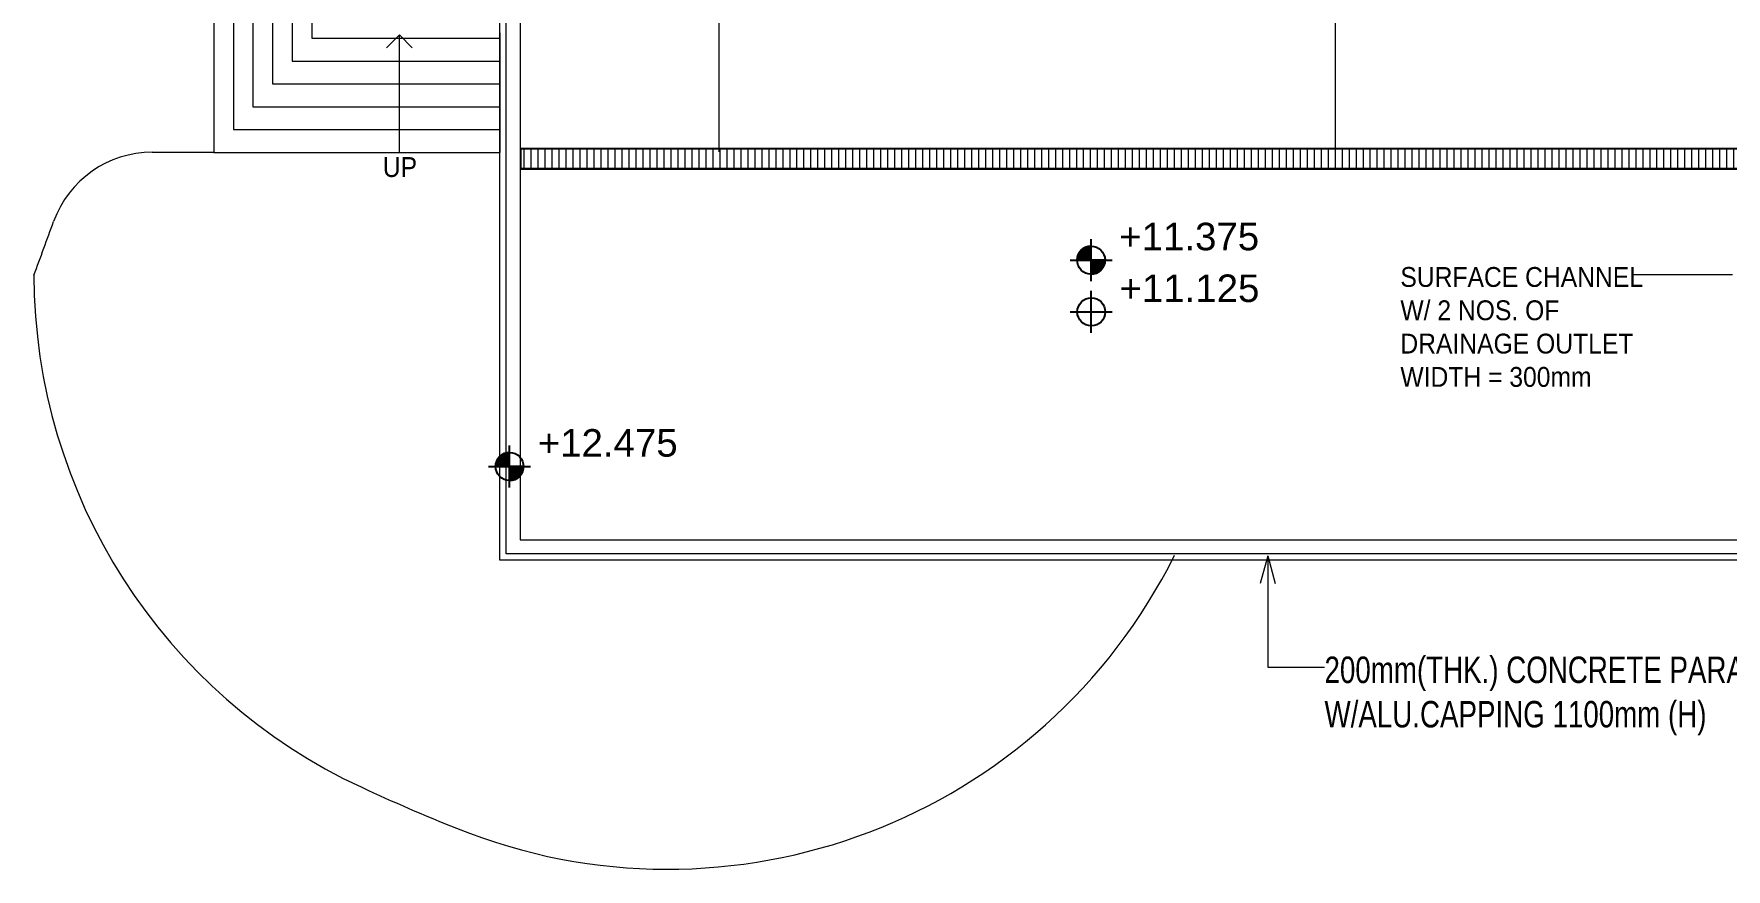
# Model space of a CAD drawing. Header units: millimetres. Extents: x 12827 to 178996, y -27589 to 73652.
# Drawn here: x 30885 to 55089, y -6650 to 5293 of the extents above; entities that cross this region are included whole.
import ezdxf

# ---------------------------------------------------------------- set-up
doc = ezdxf.new("R2010")
doc.units = ezdxf.units.MM
doc.linetypes.add('Grid Line__1_200_', pattern=[10.5, 6, -1.5, 1.5, -1.5])
for name, color, linetype, lineweight in [('A-ANNO-NOTE', 131, 'Continuous', 25), ('A-DETL-MBND', 5, 'Continuous', 9), ('A-DETL-THIN', 151, 'Continuous', 9), ('A-FLOR', 192, 'Continuous', 9), ('A-GENM', 13, 'Continuous', 20), ('A-WALL', 113, 'Continuous', 20), ('G-ANNO-TEXT', 231, 'Continuous', 5), ('Q-CASE', 31, 'Continuous', 20), ('S-GRID', 1, 'Continuous', 5)]:
    doc.layers.add(name, color=color, linetype=linetype, lineweight=lineweight)
doc.styles.add('Arial_1', font='arial.ttf', dxfattribs={"height": 393.413174})
doc.styles.add('Swis721 BT_1', font='swiss.ttf', dxfattribs={"width": 0.89, "height": 283.821263})
doc.styles.add('Swis721 BT_7', font='swiss.ttf', dxfattribs={"width": 0.75, "height": 378.428351})

# ---------------------------------------------------------------- blocks, each defined once
blk = doc.blocks.new('DLN-Surface Channel-S1 - 300x150 _WD_-15753210-Copy of 1_F')
at = {"layer": 'Q-CASE', "lineweight": 9}
h = blk.add_hatch(dxfattribs=at)
h.set_pattern_fill('FP_6', color=256, style=0, pattern_type=2)
h.set_pattern_definition([(270, (0, 609.6), (100, 6e-15), [])])
h.paths.add_polyline_path([(-20870, -135), (20870, -135), (20870, 135), (-20870, 135)], flags=0)
at = {"layer": 'Q-CASE'}
for p, q in [((-20870, 150), (-20880, 150)), ((-20870, 150), (-20870, -150)), ((-20870, 140), (-20870, 150)), ((-20870, 150), (20870, 150)), ((-20870, 140), (20870, 140)), ((-20870, -135), (-20870, 135)), ((20870, 135), (-20870, 135)), ((-20880, -150), (-20870, -150)), ((-20870, -135), (20870, -135)), ((-20870, -150), (-20870, -140)), ((20870, -140), (-20870, -140)), ((-20870, -150), (20870, -150))]:
    blk.add_line(p, q, dxfattribs=at)
blk = doc.blocks.new('Generic Models 29 - Generic Models 29-18377444-Copy of 1_F')
at = {"layer": 'A-GENM'}
for p, q in [((34859, 40042), (34859, 5231)), ((34579, 15430), (34579, 4904)), ((34299, 13701), (34299, 4577)), ((34019, 12373), (34019, 4251)), ((33739, 11044), (33739, 3924)), ((33459, 9716), (33459, 3597)), ((34859, 5231), (37549, 5231)), ((37549, 5308), (37549, 5231)), ((37549, 5231), (37549, 4904)), ((34579, 4904), (37549, 4904)), ((37549, 4904), (37549, 4577)), ((34299, 4577), (37549, 4577)), ((37549, 4577), (37549, 4251)), ((34019, 4251), (37549, 4251)), ((37549, 4251), (37549, 3924)), ((33739, 3924), (37549, 3924)), ((37549, 3924), (37549, 3597)), ((33459, 3597), (37549, 3597))]:
    blk.add_line(p, q, dxfattribs=at)
blk = doc.blocks.new('DLN_Slab Level Mark - FFL-2mm_Type 2-2670450-Copy of 1_F')
at = {"layer": 'A-ANNO-NOTE', "lineweight": 5}
h = blk.add_hatch(color=256, dxfattribs=at)
edge = h.paths.add_edge_path(flags=0)
edge.add_arc((0, 0), 1, 180, 270, ccw=False)
edge.add_line((-1, 0), (0, 0))
edge.add_line((0, 0), (0, -1))
h = blk.add_hatch(color=256, dxfattribs=at)
edge = h.paths.add_edge_path(flags=0)
edge.add_arc((0, 0), 1, 0, 90, ccw=False)
edge.add_line((1, 0), (0, 0))
edge.add_line((0, 0), (0, 1))
at = {"layer": 'A-ANNO-NOTE'}
for p, q in [((0, 1.5), (0, -1.5)), ((0, 0), (-1, 0)), ((0, 1), (0, 0)), ((0, -1), (0, 0)), ((0, 0), (1, 0)), ((-1.5, 0), (1.5, 0))]:
    blk.add_line(p, q, dxfattribs=at)
blk.add_circle((0, 0), 1, dxfattribs=at)
for start, end in [(180, 270), (360, 90)]:
    blk.add_arc((0, 0), 1, start, end, dxfattribs=at)
blk = doc.blocks.new('DLN_Slab Level Mark - SSL-2mm_Type 2-2670448-Copy of 1_F')
at = {"layer": 'A-ANNO-NOTE'}
for p, q in [((0, 1.5), (0, -1.5)), ((-1.5, 0), (1.5, 0))]:
    blk.add_line(p, q, dxfattribs=at)
blk.add_circle((0, 0), 1, dxfattribs=at)

msp = doc.modelspace()

# ---------------------------------------------------------------- linework, layer by layer
at = {"layer": 'A-DETL-MBND'}
for p, q in [((36114.29297, 5277.48546), (35930.44521, 5093.6377)), ((36114.29297, 3597.48546), (36114.29297, 5277.48546)), ((36114.29297, 5277.48546), (36298.14073, 5093.6377))]:
    msp.add_line(p, q, dxfattribs=at)
at = {"layer": 'A-DETL-THIN'}
for p, q in [((37549.29297, -2232.51454), (37549.29297, 7707.48549)), ((32578.80495, 3600.11801), (33459.29297, 3600.11108)), ((66826.79297, -2232.51454), (37549.29297, -2232.51454))]:
    msp.add_line(p, q, dxfattribs=at)
for centre, radius, start, end in [((32578.79315, 2100.11801), 1500, 89.999549236, 160.126509712), ((-26669.27422, 23516.61897), 61500, 339.3654102584, 340.1265097122), ((38985.27825, 1867.54341), 8100, 180.169311087, 245.109146025), ((39950.39722, 1450.18877), 8100, 248.119822038, 333.534191549), ((47408.63143, 20021.69206), 28113.14548, 245.109146025, 248.119822038)]:
    msp.add_arc(centre, radius, start, end, dxfattribs=at)
at = {"layer": 'A-FLOR'}
for p, q in [((37839.29297, 3657.48546), (79589.29296, 3657.48546)), ((79589.29296, 3357.48546), (37839.29297, 3357.48546))]:
    msp.add_line(p, q, dxfattribs=at)
at = {"layer": 'A-WALL', "color": 50, "lineweight": 15}
for p, q in [((37839.29297, 7857.48549), (37839.29297, -1942.51454)), ((37639.29297, -2142.51454), (37639.29297, 7707.48549)), ((66826.79297, -2142.51454), (37639.29297, -2142.51454)), ((37839.29297, -1942.51454), (65776.79297, -1942.51454))]:
    msp.add_line(p, q, dxfattribs=at)
at = {"layer": 'G-ANNO-TEXT', "color": 130}
for p, q in [((54258.7919, 1845.79125), (53762.65164, 1845.79125)), ((55178.66754, 1845.79125), (54258.7919, 1845.79125)), ((48533.48828, -2168.12614), (48426.3086, -2568.12614)), ((48533.48828, -2168.12614), (48640.66796, -2568.12614)), ((48533.48828, -2168.12614), (48533.48828, -3760.90074)), ((48533.48828, -3760.90074), (49344.85234, -3760.90074))]:
    msp.add_line(p, q, dxfattribs=at)
at = {"layer": 'S-GRID', "linetype": 'Grid Line__1_200_'}
for p, q in [((40689.29296, 3607.48546), (40689.29296, 8607.48546)), ((49501.79297, 3607.48546), (49501.79297, 8607.48546))]:
    msp.add_line(p, q, dxfattribs=at)

# ---------------------------------------------------------------- block references
at = {"layer": 'A-ANNO-NOTE'}
for name, p, xscale, yscale, zscale, rotation in [('DLN_Slab Level Mark - FFL-2mm_Type 2-2670450-Copy of 1_F', (46005.62449, 2057.48546), 200.0000000000001, 200.0000000000001, 200.0000000000001, 89.99999999999962), ('DLN_Slab Level Mark - SSL-2mm_Type 2-2670448-Copy of 1_F', (46009.08998, 1317.88459), 200.0000000000002, 200.0000000000002, 200.0000000000002, 89.99999999999957), ('DLN_Slab Level Mark - FFL-2mm_Type 2-2670450-Copy of 1_F', (37689.29297, -892.96174), 200.0000000000001, 200.0000000000001, 200.0000000000001, 89.99999999999987)]:
    msp.add_blockref(name, p, dxfattribs=dict(at, xscale=xscale, yscale=yscale, zscale=zscale, rotation=rotation))
at = {"layer": 'A-GENM'}
msp.add_blockref('Generic Models 29 - Generic Models 29-18377444-Copy of 1_F', (0, 0), dxfattribs=at)
at = {"layer": 'Q-CASE'}
msp.add_blockref('DLN-Surface Channel-S1 - 300x150 _WD_-15753210-Copy of 1_F', (58719.29297, 3507.48546), dxfattribs=at)

# ---------------------------------------------------------------- texts
at = {"layer": 'A-ANNO-NOTE', "lineweight": 5, "char_height": 393.413174, "width": 2385.6, "attachment_point": 1, "line_spacing_factor": 0.938532, "style": 'Arial_1'}
for s, insert in [('+11.375', (46408.41948, 2591.54022)), ('+11.125', (46411.88497, 1851.93936)), ('+12.475', (38092.08797, -358.90698))]:
    msp.add_mtext(s, dxfattribs=dict(at, insert=insert))
at = {"layer": 'G-ANNO-TEXT', "color": 7, "attachment_point": 1, "line_spacing_factor": 1.00667}
for s, insert, char_height, width, style in [('UP', (35876.2316, 3530.23876), 283.821263, 561.6, 'Swis721 BT_1'), ('SURFACE CHANNEL\\PW/ 2 NOS. OF\\PDRAINAGE OUTLET\\PWIDTH = 300mm', (50429.65164, 1958.66013), 283.8212635, 3999.6, 'Swis721 BT_1'), ('200mm(THK.) CONCRETE PARAPET\\PW/ALU.CAPPING 1100mm (H)', (49344.85234, -3610.4089), 378.4283513, 7857.6, 'Swis721 BT_7')]:
    msp.add_mtext(s, dxfattribs=dict(at, insert=insert, char_height=char_height, width=width, style=style))

doc.saveas('drawing.dxf')
